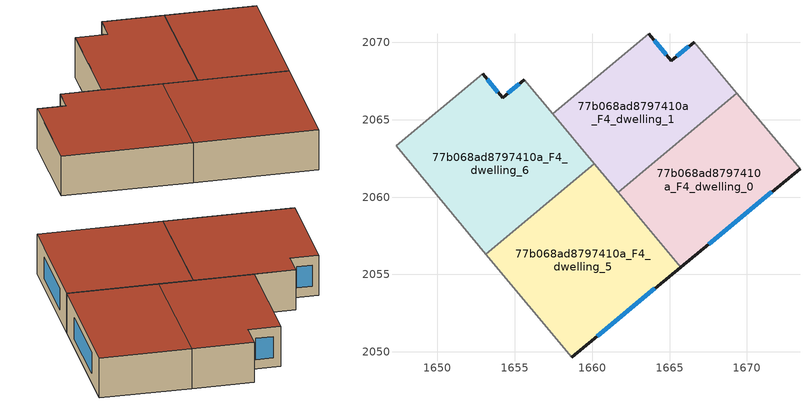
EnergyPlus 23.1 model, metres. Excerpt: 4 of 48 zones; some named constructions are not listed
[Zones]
77b068ad8797410a_F4_dwelling_0
 floor to 77b068ad8797410a_F3_dwelling_0 (EU_floor_Construction): 1669.34,2066.72 1673.42,2061.83 1665.71,2055.47 1661.67,2060.33 z12
 wall outside (EU_wall_Construction): 1665.71,2055.47 1673.42,2061.83 z12:15
 wall to 77b068ad8797410a_F4_dwelling_1 (EU_wall_Construction): 1669.34,2066.72 1661.67,2060.33 z12:15
 wall adiabatic (EU_wall_Construction): 1673.42,2061.83 1669.34,2066.72 z12:15
 wall to 77b068ad8797410a_F4_dwelling_5 (EU_wall_Construction): 1661.67,2060.33 1665.71,2055.47 z12:15
 window (EU_Window_Construction): 1667.52,2056.97 1671.61,2060.34 z12.7:14.3
 roof outside (EU_roof_Construction): 1673.42,2061.83 1669.34,2066.72 1661.67,2060.33 1665.71,2055.47 z15
77b068ad8797410a_F4_dwelling_1
 floor to 77b068ad8797410a_F3_dwelling_1 (EU_floor_Construction): 1666.59,2070.02 1669.34,2066.72 1661.67,2060.33 1657.46,2065.38 1663.66,2070.55 1665.12,2068.8 z12
 wall outside (EU_wall_Construction): 1666.59,2070.02 1665.12,2068.8 1663.66,2070.55 z12:15
 wall to 77b068ad8797410a_F4_dwelling_2 (EU_wall_Construction): 1663.66,2070.55 1657.46,2065.38 z12:15
 wall adiabatic (EU_wall_Construction): 1669.34,2066.72 1666.59,2070.02 z12:15
 wall to 77b068ad8797410a_F4_dwelling_6 (EU_wall_Construction): 1657.46,2065.38 1660.14,2062.16 z12:15
 wall to 77b068ad8797410a_F4_dwelling_5 (EU_wall_Construction): 1660.14,2062.16 1661.67,2060.33 z12:15
 window (EU_Window_Construction): 1664.78,2069.21 1664,2070.14 / 1666.25,2069.73 1665.47,2069.09 z12.7:14.3
 roof outside (EU_roof_Construction): 1669.34,2066.72 1666.59,2070.02 1665.12,2068.8 1663.66,2070.55 1657.46,2065.38 1661.67,2060.33 z15
77b068ad8797410a_F4_dwelling_5
 floor to 77b068ad8797410a_F3_dwelling_5 (EU_floor_Construction): 1660.14,2062.16 1665.71,2055.47 1658.66,2049.66 1653.13,2056.32 z12
 wall outside (EU_wall_Construction): 1658.66,2049.66 1665.71,2055.47 z12:15
 wall to 77b068ad8797410a_F4_dwelling_6 (EU_wall_Construction): 1660.14,2062.16 1653.13,2056.32 z12:15
 wall adiabatic (EU_wall_Construction): 1653.13,2056.32 1658.66,2049.66 z12:15
 window (EU_Window_Construction): 1660.32,2051.02 1664.06,2054.11 z12.7:14.3
 roof outside (EU_roof_Construction): 1665.71,2055.47 1660.14,2062.16 1653.13,2056.32 1658.66,2049.66 z15
77b068ad8797410a_F4_dwelling_6
 floor to 77b068ad8797410a_F3_dwelling_6 (EU_floor_Construction): 1655.62,2067.59 1660.14,2062.16 1653.13,2056.32 1647.32,2063.32 1652.91,2067.97 1654.2,2066.42 z12
 wall outside (EU_wall_Construction): 1655.62,2067.59 1654.2,2066.42 1652.91,2067.97 z12:15
 wall adiabatic (EU_wall_Construction): 1647.32,2063.32 1653.13,2056.32 z12:15
 wall to 77b068ad8797410a_F4_dwelling_7 (EU_wall_Construction): 1652.91,2067.97 1647.32,2063.32 z12:15
 wall to 77b068ad8797410a_F4_dwelling_2 (EU_wall_Construction): 1657.45,2065.38 1655.62,2067.59 z12:15
 window (EU_Window_Construction): 1653.9,2066.79 1653.22,2067.61 / 1655.28,2067.32 1654.54,2066.7 z12.7:14.3
 roof outside (EU_roof_Construction): 1660.14,2062.16 1655.62,2067.59 1654.2,2066.42 1652.91,2067.97 1647.32,2063.32 1653.13,2056.32 z15
[SCHEDULE:FILE] Column Number=1; Rows to Skip at Top=0; Number of Hours of Data=8760; Column Separator=Comma; Interpolate to Timestep=No; Minutes per Item=60; Adjust Schedule for Daylight Savings=Yes
Name | File
EU_Step8_GainSchedule_77b068ad8797410a_F0_dwelling_6_f000 | ../../schedules/77b068ad8797410a/77b068ad8797410a_F0_dwelling_6_f000_gain.csv
EU_Step8_GainSchedule_77b068ad8797410a_F0_dwelling_7_f000 | ../../schedules/77b068ad8797410a/77b068ad8797410a_F0_dwelling_7_f000_gain.csv
EU_Step8_GainSchedule_77b068ad8797410a_F0_dwelling_8_f000 | ../../schedules/77b068ad8797410a/77b068ad8797410a_F0_dwelling_8_f000_gain.csv
EU_Step8_GainSchedule_77b068ad8797410a_F0_dwelling_9_f000 | ../../schedules/77b068ad8797410a/77b068ad8797410a_F0_dwelling_9_f000_gain.csv
EU_Step8_GainSchedule_77b068ad8797410a_F1_dwelling_0_f000 | ../../schedules/77b068ad8797410a/77b068ad8797410a_F1_dwelling_0_f000_gain.csv
EU_Step8_GainSchedule_77b068ad8797410a_F1_dwelling_1_f000 | ../../schedules/77b068ad8797410a/77b068ad8797410a_F1_dwelling_1_f000_gain.csv
EU_Step8_GainSchedule_77b068ad8797410a_F1_dwelling_2_f000 | ../../schedules/77b068ad8797410a/77b068ad8797410a_F1_dwelling_2_f000_gain.csv
EU_Step8_GainSchedule_77b068ad8797410a_F1_dwelling_3_f000 | ../../schedules/77b068ad8797410a/77b068ad8797410a_F1_dwelling_3_f000_gain.csv
EU_Step8_GainSchedule_77b068ad8797410a_F1_dwelling_4_f000 | ../../schedules/77b068ad8797410a/77b068ad8797410a_F1_dwelling_4_f000_gain.csv
EU_Step8_GainSchedule_77b068ad8797410a_F1_dwelling_5_f000 | ../../schedules/77b068ad8797410a/77b068ad8797410a_F1_dwelling_5_f000_gain.csv
EU_Step8_GainSchedule_77b068ad8797410a_F1_dwelling_6_f000 | ../../schedules/77b068ad8797410a/77b068ad8797410a_F1_dwelling_6_f000_gain.csv
EU_Step8_GainSchedule_77b068ad8797410a_F1_dwelling_7_f000 | ../../schedules/77b068ad8797410a/77b068ad8797410a_F1_dwelling_7_f000_gain.csv
EU_Step8_GainSchedule_77b068ad8797410a_F1_dwelling_8_f000 | ../../schedules/77b068ad8797410a/77b068ad8797410a_F1_dwelling_8_f000_gain.csv
EU_Step8_GainSchedule_77b068ad8797410a_F1_dwelling_9_f000 | ../../schedules/77b068ad8797410a/77b068ad8797410a_F1_dwelling_9_f000_gain.csv
EU_Step8_GainSchedule_77b068ad8797410a_F2_dwelling_0_f000 | ../../schedules/77b068ad8797410a/77b068ad8797410a_F2_dwelling_0_f000_gain.csv
EU_Step8_GainSchedule_77b068ad8797410a_F2_dwelling_1_f000 | ../../schedules/77b068ad8797410a/77b068ad8797410a_F2_dwelling_1_f000_gain.csv
EU_Step8_GainSchedule_77b068ad8797410a_F2_dwelling_2_f000 | ../../schedules/77b068ad8797410a/77b068ad8797410a_F2_dwelling_2_f000_gain.csv
EU_Step8_GainSchedule_77b068ad8797410a_F2_dwelling_3_f000 | ../../schedules/77b068ad8797410a/77b068ad8797410a_F2_dwelling_3_f000_gain.csv
EU_Step8_GainSchedule_77b068ad8797410a_F2_dwelling_4_f000 | ../../schedules/77b068ad8797410a/77b068ad8797410a_F2_dwelling_4_f000_gain.csv
EU_Step8_GainSchedule_77b068ad8797410a_F2_dwelling_5_f000 | ../../schedules/77b068ad8797410a/77b068ad8797410a_F2_dwelling_5_f000_gain.csv
EU_Step8_GainSchedule_77b068ad8797410a_F2_dwelling_6_f000 | ../../schedules/77b068ad8797410a/77b068ad8797410a_F2_dwelling_6_f000_gain.csv
EU_Step8_GainSchedule_77b068ad8797410a_F2_dwelling_7_f000 | ../../schedules/77b068ad8797410a/77b068ad8797410a_F2_dwelling_7_f000_gain.csv
EU_Step8_GainSchedule_77b068ad8797410a_F2_dwelling_8_f000 | ../../schedules/77b068ad8797410a/77b068ad8797410a_F2_dwelling_8_f000_gain.csv
EU_Step8_GainSchedule_77b068ad8797410a_F2_dwelling_9_f000 | ../../schedules/77b068ad8797410a/77b068ad8797410a_F2_dwelling_9_f000_gain.csv
